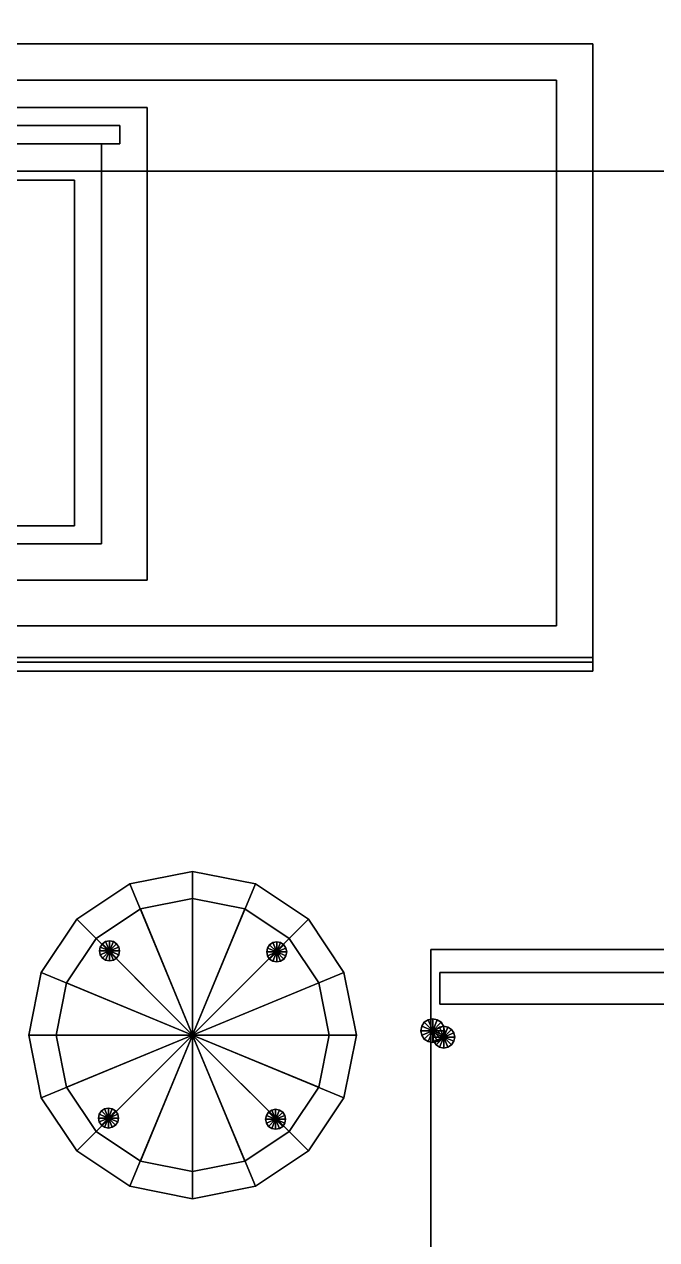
# Model space of a CAD drawing. Header units: millimetres. Extents: x -8000 to 18500, y -500 to 32500.
# Drawn here: x 3915 to 4610, y 2825 to 4161 of the extents above; entities that cross this region are included whole.
import ezdxf

# ---------------------------------------------------------------- set-up
doc = ezdxf.new("R2010")
doc.units = ezdxf.units.MM
for name, color, linetype in [('3D-BARISTA-BAR', 7, 'Continuous'), ('3D-FINISH', 7, 'Continuous'), ('3D-FURNITURE', 7, 'Continuous'), ('3D-LIGHTS', 7, 'Continuous'), ('3D-ROOF', 7, 'Continuous'), ('3D-SLABS', 7, 'Continuous')]:
    doc.layers.add(name, color=color, linetype=linetype)

msp = doc.modelspace()

# ---------------------------------------------------------------- linework, layer by layer
at = {"layer": '3D-BARISTA-BAR', "color": 7}
for points in [[(2600, 3460, 1460), (2600, 4140, 1460), (4540, 4140, 1460), (4540, 3460, 1460)], [(2600, 4140, 1460), (2600, 4140, 1510), (4540, 4140, 1510), (4540, 4140, 1460)], [(2600, 3460, 1510), (4540, 3460, 1510), (4540, 4140, 1510), (2600, 4140, 1510)], [(4540, 3460, 1460), (4540, 4140, 1460), (4540, 4140, 1510), (4540, 3460, 1510)], [(2600, 3500, 600), (2600, 4100, 600), (4500, 4100, 600), (4500, 3500, 600)], [(2600, 4100, 600), (2600, 4100, 1460), (4500, 4100, 1460), (4500, 4100, 600)], [(2600, 3500, 1460), (4500, 3500, 1460), (4500, 4100, 1460), (2600, 4100, 1460)], [(4500, 3500, 600), (4500, 4100, 600), (4500, 4100, 1460), (4500, 3500, 1460)], [(2850, 3550, 1510), (2850, 4070, 1510), (4050, 4070, 1510), (4050, 3550, 1510)], [(2850, 4070, 1510), (2850, 4070, 1550), (4050, 4070, 1550), (4050, 4070, 1510)], [(2850, 3550, 1550), (4050, 3550, 1550), (4050, 4070, 1550), (2850, 4070, 1550)], [(2850, 3550, 1550), (2850, 4070, 1550), (4050, 4070, 1550), (4050, 3550, 1550)], [(2850, 4070, 1550), (2850, 4070, 2030), (4050, 4070, 2030), (4050, 4070, 1550)], [(2850, 3550, 2030), (4050, 3550, 2030), (4050, 4070, 2030), (2850, 4070, 2030)], [(4050, 3550, 1510), (4050, 4070, 1510), (4050, 4070, 1550), (4050, 3550, 1550)], [(4050, 3550, 1550), (4050, 4070, 1550), (4050, 4070, 2030), (4050, 3550, 2030)], [(2900, 3590, 1560), (2900, 4030, 1560), (4000, 4030, 1560), (4000, 3590, 1560)], [(2900, 4030, 1560), (2900, 4030, 1585), (4000, 4030, 1585), (4000, 4030, 1560)], [(2900, 3590, 1585), (4000, 3590, 1585), (4000, 4030, 1585), (2900, 4030, 1585)], [(4000, 3590, 1560), (4000, 4030, 1560), (4000, 4030, 1585), (4000, 3590, 1585)], [(2930, 3610, 1770), (2930, 3990, 1770), (3970, 3990, 1770), (3970, 3610, 1770)], [(2930, 3990, 1770), (2930, 3990, 1790), (3970, 3990, 1790), (3970, 3990, 1770)], [(2930, 3610, 1790), (3970, 3610, 1790), (3970, 3990, 1790), (2930, 3990, 1790)], [(3970, 3610, 1770), (3970, 3990, 1770), (3970, 3990, 1790), (3970, 3610, 1790)], [(2930, 3610, 1770), (3970, 3610, 1770), (3970, 3610, 1790), (2930, 3610, 1790)], [(2900, 3590, 1560), (4000, 3590, 1560), (4000, 3590, 1585), (2900, 3590, 1585)], [(2850, 3550, 1510), (4050, 3550, 1510), (4050, 3550, 1550), (2850, 3550, 1550)], [(2850, 3550, 1550), (4050, 3550, 1550), (4050, 3550, 2030), (2850, 3550, 2030)], [(2600, 3500, 600), (4500, 3500, 600), (4500, 3500, 1460), (2600, 3500, 1460)], [(2600, 3460, 1460), (4540, 3460, 1460), (4540, 3460, 1510), (2600, 3460, 1510)]]:
    msp.add_3dface(points, dxfattribs=at)
at = {"layer": '3D-FINISH', "color": 7}
for points in [[(200, 200, 590), (200, 9800, 590), (9800, 9800, 590), (9800, 200, 590)], [(200, 200, 600), (9800, 200, 600), (9800, 9800, 600), (200, 9800, 600)], [(200, 200, 3990), (200, 9800, 3990), (9800, 9800, 3990), (9800, 200, 3990)], [(200, 200, 4000), (9800, 200, 4000), (9800, 9800, 4000), (200, 9800, 4000)]]:
    msp.add_3dface(points, dxfattribs=at)
at = {"layer": '3D-FURNITURE', "color": 7}
for points in [[(4100, 3230, 1250), (4031.1, 3216.3, 1250), (4031.1, 3216.3, 1295), (4100, 3230, 1295)], [(4100, 3050, 1295), (4100, 3230, 1295), (4031.1, 3216.3, 1295), (4100, 3050, 1295)], [(4100, 3050, 1250), (4031.1, 3216.3, 1250), (4100, 3230, 1250), (4100, 3050, 1250)], [(4168.9, 3216.3, 1250), (4100, 3230, 1250), (4100, 3230, 1295), (4168.9, 3216.3, 1295)], [(4100, 3050, 1295), (4168.9, 3216.3, 1295), (4100, 3230, 1295), (4100, 3050, 1295)], [(4100, 3050, 1250), (4100, 3230, 1250), (4168.9, 3216.3, 1250), (4100, 3050, 1250)], [(4031.1, 3216.3, 1250), (3972.7, 3177.3, 1250), (3972.7, 3177.3, 1295), (4031.1, 3216.3, 1295)], [(4100, 3050, 1295), (4031.1, 3216.3, 1295), (3972.7, 3177.3, 1295), (4100, 3050, 1295)], [(4100, 3050, 1250), (3972.7, 3177.3, 1250), (4031.1, 3216.3, 1250), (4100, 3050, 1250)], [(4100, 3050, 1295), (4227.3, 3177.3, 1295), (4168.9, 3216.3, 1295), (4100, 3050, 1295)], [(4100, 3050, 1250), (4168.9, 3216.3, 1250), (4227.3, 3177.3, 1250), (4100, 3050, 1250)], [(4227.3, 3177.3, 1250), (4168.9, 3216.3, 1250), (4168.9, 3216.3, 1295), (4227.3, 3177.3, 1295)], [(4100, 3200, 860), (4042.6, 3188.6, 860), (4042.6, 3188.6, 875), (4100, 3200, 875)], [(4100, 3050, 875), (4100, 3200, 875), (4042.6, 3188.6, 875), (4100, 3050, 875)], [(4100, 3050, 860), (4042.6, 3188.6, 860), (4100, 3200, 860), (4100, 3050, 860)], [(4157.4, 3188.6, 860), (4100, 3200, 860), (4100, 3200, 875), (4157.4, 3188.6, 875)], [(4100, 3050, 875), (4157.4, 3188.6, 875), (4100, 3200, 875), (4100, 3050, 875)], [(4100, 3050, 860), (4100, 3200, 860), (4157.4, 3188.6, 860), (4100, 3050, 860)], [(4042.6, 3188.6, 860), (3993.9, 3156.1, 860), (3993.9, 3156.1, 875), (4042.6, 3188.6, 875)], [(4100, 3050, 875), (4042.6, 3188.6, 875), (3993.9, 3156.1, 875), (4100, 3050, 875)], [(4100, 3050, 860), (3993.9, 3156.1, 860), (4042.6, 3188.6, 860), (4100, 3050, 860)], [(4100, 3050, 875), (4206.1, 3156.1, 875), (4157.4, 3188.6, 875), (4100, 3050, 875)], [(4100, 3050, 860), (4157.4, 3188.6, 860), (4206.1, 3156.1, 860), (4100, 3050, 860)], [(4206.1, 3156.1, 860), (4157.4, 3188.6, 860), (4157.4, 3188.6, 875), (4206.1, 3156.1, 875)], [(3972.7, 3177.3, 1250), (3933.7, 3118.9, 1250), (3933.7, 3118.9, 1295), (3972.7, 3177.3, 1295)], [(4100, 3050, 1295), (3972.7, 3177.3, 1295), (3933.7, 3118.9, 1295), (4100, 3050, 1295)], [(4100, 3050, 1250), (3933.7, 3118.9, 1250), (3972.7, 3177.3, 1250), (4100, 3050, 1250)], [(4100, 3050, 1295), (4266.3, 3118.9, 1295), (4227.3, 3177.3, 1295), (4100, 3050, 1295)], [(4100, 3050, 1250), (4227.3, 3177.3, 1250), (4266.3, 3118.9, 1250), (4100, 3050, 1250)], [(4266.3, 3118.9, 1250), (4227.3, 3177.3, 1250), (4227.3, 3177.3, 1295), (4266.3, 3118.9, 1295)], [(3993.9, 3156.1, 860), (3961.4, 3107.4, 860), (3961.4, 3107.4, 875), (3993.9, 3156.1, 875)], [(4100, 3050, 875), (3993.9, 3156.1, 875), (3961.4, 3107.4, 875), (4100, 3050, 875)], [(4100, 3050, 860), (3961.4, 3107.4, 860), (3993.9, 3156.1, 860), (4100, 3050, 860)], [(4100, 3050, 875), (4238.6, 3107.4, 875), (4206.1, 3156.1, 875), (4100, 3050, 875)], [(4100, 3050, 860), (4206.1, 3156.1, 860), (4238.6, 3107.4, 860), (4100, 3050, 860)], [(4238.6, 3107.4, 860), (4206.1, 3156.1, 860), (4206.1, 3156.1, 875), (4238.6, 3107.4, 875)], [(3998.5, 3146.7, 600), (3997.6, 3142.5, 600), (3997.6, 3142.5, 1250), (3998.5, 3146.7, 1250)], [(4008.6, 3142.5, 1250), (3998.5, 3146.7, 1250), (3997.6, 3142.5, 1250), (4008.6, 3142.5, 1250)], [(4008.6, 3142.5, 600), (3997.6, 3142.5, 600), (3998.5, 3146.7, 600), (4008.6, 3142.5, 600)], [(3997.6, 3142.5, 600), (3998.5, 3138.3, 600), (3998.5, 3138.3, 1250), (3997.6, 3142.5, 1250)], [(4008.6, 3142.5, 1250), (3997.6, 3142.5, 1250), (3998.5, 3138.3, 1250), (4008.6, 3142.5, 1250)], [(4008.6, 3142.5, 600), (3998.5, 3138.3, 600), (3997.6, 3142.5, 600), (4008.6, 3142.5, 600)], [(4000.9, 3150.3, 600), (3998.5, 3146.7, 600), (3998.5, 3146.7, 1250), (4000.9, 3150.3, 1250)], [(4008.6, 3142.5, 1250), (4000.9, 3150.3, 1250), (3998.5, 3146.7, 1250), (4008.6, 3142.5, 1250)], [(4008.6, 3142.5, 600), (3998.5, 3146.7, 600), (4000.9, 3150.3, 600), (4008.6, 3142.5, 600)], [(4008.6, 3142.5, 1250), (3998.5, 3138.3, 1250), (4000.9, 3134.7, 1250), (4008.6, 3142.5, 1250)], [(4008.6, 3142.5, 600), (4000.9, 3134.7, 600), (3998.5, 3138.3, 600), (4008.6, 3142.5, 600)], [(4004.4, 3152.7, 600), (4000.9, 3150.3, 600), (4000.9, 3150.3, 1250), (4004.4, 3152.7, 1250)], [(4008.6, 3142.5, 1250), (4004.4, 3152.7, 1250), (4000.9, 3150.3, 1250), (4008.6, 3142.5, 1250)], [(4008.6, 3142.5, 600), (4000.9, 3150.3, 600), (4004.4, 3152.7, 600), (4008.6, 3142.5, 600)], [(4008.6, 3142.5, 1250), (4000.9, 3134.7, 1250), (4004.4, 3132.3, 1250), (4008.6, 3142.5, 1250)], [(4008.6, 3142.5, 600), (4004.4, 3132.3, 600), (4000.9, 3134.7, 600), (4008.6, 3142.5, 600)], [(4008.6, 3153.5, 600), (4004.4, 3152.7, 600), (4004.4, 3152.7, 1250), (4008.6, 3153.5, 1250)], [(4008.6, 3142.5, 1250), (4008.6, 3153.5, 1250), (4004.4, 3152.7, 1250), (4008.6, 3142.5, 1250)], [(4008.6, 3142.5, 600), (4004.4, 3152.7, 600), (4008.6, 3153.5, 600), (4008.6, 3142.5, 600)], [(4008.6, 3142.5, 1250), (4004.4, 3132.3, 1250), (4008.6, 3131.5, 1250), (4008.6, 3142.5, 1250)], [(4008.6, 3142.5, 600), (4008.6, 3131.5, 600), (4004.4, 3132.3, 600), (4008.6, 3142.5, 600)], [(4012.9, 3152.7, 600), (4008.6, 3153.5, 600), (4008.6, 3153.5, 1250), (4012.9, 3152.7, 1250)], [(4008.6, 3142.5, 1250), (4012.9, 3152.7, 1250), (4008.6, 3153.5, 1250), (4008.6, 3142.5, 1250)], [(4008.6, 3142.5, 600), (4008.6, 3153.5, 600), (4012.9, 3152.7, 600), (4008.6, 3142.5, 600)], [(4008.6, 3142.5, 1250), (4016.4, 3150.3, 1250), (4012.9, 3152.7, 1250), (4008.6, 3142.5, 1250)], [(4008.6, 3142.5, 600), (4012.9, 3152.7, 600), (4016.4, 3150.3, 600), (4008.6, 3142.5, 600)], [(4008.6, 3142.5, 1250), (4018.8, 3146.7, 1250), (4016.4, 3150.3, 1250), (4008.6, 3142.5, 1250)], [(4008.6, 3142.5, 600), (4016.4, 3150.3, 600), (4018.8, 3146.7, 600), (4008.6, 3142.5, 600)], [(4008.6, 3142.5, 1250), (4019.6, 3142.5, 1250), (4018.8, 3146.7, 1250), (4008.6, 3142.5, 1250)], [(4008.6, 3142.5, 600), (4018.8, 3146.7, 600), (4019.6, 3142.5, 600), (4008.6, 3142.5, 600)], [(4008.6, 3142.5, 1250), (4008.6, 3131.5, 1250), (4012.9, 3132.3, 1250), (4008.6, 3142.5, 1250)], [(4008.6, 3142.5, 600), (4012.9, 3132.3, 600), (4008.6, 3131.5, 600), (4008.6, 3142.5, 600)], [(4008.6, 3142.5, 1250), (4012.9, 3132.3, 1250), (4016.4, 3134.7, 1250), (4008.6, 3142.5, 1250)], [(4008.6, 3142.5, 600), (4016.4, 3134.7, 600), (4012.9, 3132.3, 600), (4008.6, 3142.5, 600)], [(4008.6, 3142.5, 1250), (4016.4, 3134.7, 1250), (4018.8, 3138.3, 1250), (4008.6, 3142.5, 1250)], [(4008.6, 3142.5, 600), (4018.8, 3138.3, 600), (4016.4, 3134.7, 600), (4008.6, 3142.5, 600)], [(4008.6, 3142.5, 1250), (4018.8, 3138.3, 1250), (4019.6, 3142.5, 1250), (4008.6, 3142.5, 1250)], [(4008.6, 3142.5, 600), (4019.6, 3142.5, 600), (4018.8, 3138.3, 600), (4008.6, 3142.5, 600)], [(4016.4, 3150.3, 600), (4012.9, 3152.7, 600), (4012.9, 3152.7, 1250), (4016.4, 3150.3, 1250)], [(4018.8, 3146.7, 600), (4016.4, 3150.3, 600), (4016.4, 3150.3, 1250), (4018.8, 3146.7, 1250)], [(4019.6, 3142.5, 600), (4018.8, 3146.7, 600), (4018.8, 3146.7, 1250), (4019.6, 3142.5, 1250)], [(4018.8, 3138.3, 600), (4019.6, 3142.5, 600), (4019.6, 3142.5, 1250), (4018.8, 3138.3, 1250)], [(4182.3, 3145.6, 600), (4181.4, 3141.4, 600), (4181.4, 3141.4, 1250), (4182.3, 3145.6, 1250)], [(4192.4, 3141.4, 1250), (4182.3, 3145.6, 1250), (4181.4, 3141.4, 1250), (4192.4, 3141.4, 1250)], [(4192.4, 3141.4, 600), (4181.4, 3141.4, 600), (4182.3, 3145.6, 600), (4192.4, 3141.4, 600)], [(4181.4, 3141.4, 600), (4182.3, 3137.2, 600), (4182.3, 3137.2, 1250), (4181.4, 3141.4, 1250)], [(4192.4, 3141.4, 1250), (4181.4, 3141.4, 1250), (4182.3, 3137.2, 1250), (4192.4, 3141.4, 1250)], [(4192.4, 3141.4, 600), (4182.3, 3137.2, 600), (4181.4, 3141.4, 600), (4192.4, 3141.4, 600)], [(4184.6, 3149.2, 600), (4182.3, 3145.6, 600), (4182.3, 3145.6, 1250), (4184.6, 3149.2, 1250)], [(4192.4, 3141.4, 1250), (4184.6, 3149.2, 1250), (4182.3, 3145.6, 1250), (4192.4, 3141.4, 1250)], [(4192.4, 3141.4, 600), (4182.3, 3145.6, 600), (4184.6, 3149.2, 600), (4192.4, 3141.4, 600)], [(4192.4, 3141.4, 1250), (4182.3, 3137.2, 1250), (4184.6, 3133.6, 1250), (4192.4, 3141.4, 1250)], [(4192.4, 3141.4, 600), (4184.6, 3133.6, 600), (4182.3, 3137.2, 600), (4192.4, 3141.4, 600)], [(4188.2, 3151.6, 600), (4184.6, 3149.2, 600), (4184.6, 3149.2, 1250), (4188.2, 3151.6, 1250)], [(4192.4, 3141.4, 1250), (4188.2, 3151.6, 1250), (4184.6, 3149.2, 1250), (4192.4, 3141.4, 1250)], [(4192.4, 3141.4, 600), (4184.6, 3149.2, 600), (4188.2, 3151.6, 600), (4192.4, 3141.4, 600)], [(4192.4, 3141.4, 1250), (4184.6, 3133.6, 1250), (4188.2, 3131.3, 1250), (4192.4, 3141.4, 1250)], [(4192.4, 3141.4, 600), (4188.2, 3131.3, 600), (4184.6, 3133.6, 600), (4192.4, 3141.4, 600)], [(4192.4, 3152.4, 600), (4188.2, 3151.6, 600), (4188.2, 3151.6, 1250), (4192.4, 3152.4, 1250)], [(4192.4, 3141.4, 1250), (4192.4, 3152.4, 1250), (4188.2, 3151.6, 1250), (4192.4, 3141.4, 1250)], [(4192.4, 3141.4, 600), (4188.2, 3151.6, 600), (4192.4, 3152.4, 600), (4192.4, 3141.4, 600)], [(4192.4, 3141.4, 1250), (4188.2, 3131.3, 1250), (4192.4, 3130.4, 1250), (4192.4, 3141.4, 1250)], [(4192.4, 3141.4, 600), (4192.4, 3130.4, 600), (4188.2, 3131.3, 600), (4192.4, 3141.4, 600)], [(4196.6, 3151.6, 600), (4192.4, 3152.4, 600), (4192.4, 3152.4, 1250), (4196.6, 3151.6, 1250)], [(4192.4, 3141.4, 1250), (4196.6, 3151.6, 1250), (4192.4, 3152.4, 1250), (4192.4, 3141.4, 1250)], [(4192.4, 3141.4, 600), (4192.4, 3152.4, 600), (4196.6, 3151.6, 600), (4192.4, 3141.4, 600)], [(4192.4, 3141.4, 1250), (4200.2, 3149.2, 1250), (4196.6, 3151.6, 1250), (4192.4, 3141.4, 1250)], [(4192.4, 3141.4, 600), (4196.6, 3151.6, 600), (4200.2, 3149.2, 600), (4192.4, 3141.4, 600)], [(4192.4, 3141.4, 1250), (4202.6, 3145.6, 1250), (4200.2, 3149.2, 1250), (4192.4, 3141.4, 1250)], [(4192.4, 3141.4, 600), (4200.2, 3149.2, 600), (4202.6, 3145.6, 600), (4192.4, 3141.4, 600)], [(4192.4, 3141.4, 1250), (4203.4, 3141.4, 1250), (4202.6, 3145.6, 1250), (4192.4, 3141.4, 1250)], [(4192.4, 3141.4, 600), (4202.6, 3145.6, 600), (4203.4, 3141.4, 600), (4192.4, 3141.4, 600)], [(4192.4, 3141.4, 1250), (4192.4, 3130.4, 1250), (4196.6, 3131.3, 1250), (4192.4, 3141.4, 1250)], [(4192.4, 3141.4, 600), (4196.6, 3131.3, 600), (4192.4, 3130.4, 600), (4192.4, 3141.4, 600)], [(4192.4, 3141.4, 1250), (4196.6, 3131.3, 1250), (4200.2, 3133.6, 1250), (4192.4, 3141.4, 1250)], [(4192.4, 3141.4, 600), (4200.2, 3133.6, 600), (4196.6, 3131.3, 600), (4192.4, 3141.4, 600)], [(4192.4, 3141.4, 1250), (4200.2, 3133.6, 1250), (4202.6, 3137.2, 1250), (4192.4, 3141.4, 1250)], [(4192.4, 3141.4, 600), (4202.6, 3137.2, 600), (4200.2, 3133.6, 600), (4192.4, 3141.4, 600)], [(4192.4, 3141.4, 1250), (4202.6, 3137.2, 1250), (4203.4, 3141.4, 1250), (4192.4, 3141.4, 1250)], [(4192.4, 3141.4, 600), (4203.4, 3141.4, 600), (4202.6, 3137.2, 600), (4192.4, 3141.4, 600)], [(4200.2, 3149.2, 600), (4196.6, 3151.6, 600), (4196.6, 3151.6, 1250), (4200.2, 3149.2, 1250)], [(4202.6, 3145.6, 600), (4200.2, 3149.2, 600), (4200.2, 3149.2, 1250), (4202.6, 3145.6, 1250)], [(4203.4, 3141.4, 600), (4202.6, 3145.6, 600), (4202.6, 3145.6, 1250), (4203.4, 3141.4, 1250)], [(4202.6, 3137.2, 600), (4203.4, 3141.4, 600), (4203.4, 3141.4, 1250), (4202.6, 3137.2, 1250)], [(4361.6, 2723.9, 1010), (4361.6, 3143.9, 1010), (4781.6, 3143.9, 1010), (4781.6, 2723.9, 1010)], [(4361.6, 3143.9, 1010), (4361.6, 3143.9, 1050), (4781.6, 3143.9, 1050), (4781.6, 3143.9, 1010)], [(4361.6, 2723.9, 1010), (4361.6, 2723.9, 1050), (4361.6, 3143.9, 1050), (4361.6, 3143.9, 1010)], [(4361.6, 2723.9, 1050), (4781.6, 2723.9, 1050), (4781.6, 3143.9, 1050), (4361.6, 3143.9, 1050)], [(3998.5, 3138.3, 600), (4000.9, 3134.7, 600), (4000.9, 3134.7, 1250), (3998.5, 3138.3, 1250)], [(4000.9, 3134.7, 600), (4004.4, 3132.3, 600), (4004.4, 3132.3, 1250), (4000.9, 3134.7, 1250)], [(4004.4, 3132.3, 600), (4008.6, 3131.5, 600), (4008.6, 3131.5, 1250), (4004.4, 3132.3, 1250)], [(4008.6, 3131.5, 600), (4012.9, 3132.3, 600), (4012.9, 3132.3, 1250), (4008.6, 3131.5, 1250)], [(4012.9, 3132.3, 600), (4016.4, 3134.7, 600), (4016.4, 3134.7, 1250), (4012.9, 3132.3, 1250)], [(4016.4, 3134.7, 600), (4018.8, 3138.3, 600), (4018.8, 3138.3, 1250), (4016.4, 3134.7, 1250)], [(4182.3, 3137.2, 600), (4184.6, 3133.6, 600), (4184.6, 3133.6, 1250), (4182.3, 3137.2, 1250)], [(4184.6, 3133.6, 600), (4188.2, 3131.3, 600), (4188.2, 3131.3, 1250), (4184.6, 3133.6, 1250)], [(4188.2, 3131.3, 600), (4192.4, 3130.4, 600), (4192.4, 3130.4, 1250), (4188.2, 3131.3, 1250)], [(4192.4, 3130.4, 600), (4196.6, 3131.3, 600), (4196.6, 3131.3, 1250), (4192.4, 3130.4, 1250)], [(4196.6, 3131.3, 600), (4200.2, 3133.6, 600), (4200.2, 3133.6, 1250), (4196.6, 3131.3, 1250)], [(4200.2, 3133.6, 600), (4202.6, 3137.2, 600), (4202.6, 3137.2, 1250), (4200.2, 3133.6, 1250)], [(3933.7, 3118.9, 1250), (3920, 3050, 1250), (3920, 3050, 1295), (3933.7, 3118.9, 1295)], [(4100, 3050, 1295), (3933.7, 3118.9, 1295), (3920, 3050, 1295), (4100, 3050, 1295)], [(4100, 3050, 1250), (3920, 3050, 1250), (3933.7, 3118.9, 1250), (4100, 3050, 1250)], [(4100, 3050, 1295), (4280, 3050, 1295), (4266.3, 3118.9, 1295), (4100, 3050, 1295)], [(4100, 3050, 1250), (4266.3, 3118.9, 1250), (4280, 3050, 1250), (4100, 3050, 1250)], [(4280, 3050, 1250), (4266.3, 3118.9, 1250), (4266.3, 3118.9, 1295), (4280, 3050, 1295)], [(4371.6, 3083.9, 1300), (4371.6, 3118.9, 1300), (4771.6, 3118.9, 1300), (4771.6, 3083.9, 1300)], [(4371.6, 3118.9, 1300), (4371.6, 3118.9, 1390), (4771.6, 3118.9, 1390), (4771.6, 3118.9, 1300)], [(4371.6, 3083.9, 1300), (4371.6, 3083.9, 1390), (4371.6, 3118.9, 1390), (4371.6, 3118.9, 1300)], [(4371.6, 3083.9, 1390), (4771.6, 3083.9, 1390), (4771.6, 3118.9, 1390), (4371.6, 3118.9, 1390)], [(3961.4, 3107.4, 860), (3950, 3050, 860), (3950, 3050, 875), (3961.4, 3107.4, 875)], [(4100, 3050, 875), (3961.4, 3107.4, 875), (3950, 3050, 875), (4100, 3050, 875)], [(4100, 3050, 860), (3950, 3050, 860), (3961.4, 3107.4, 860), (4100, 3050, 860)], [(4100, 3050, 875), (4250, 3050, 875), (4238.6, 3107.4, 875), (4100, 3050, 875)], [(4100, 3050, 860), (4238.6, 3107.4, 860), (4250, 3050, 860), (4100, 3050, 860)], [(4250, 3050, 860), (4238.6, 3107.4, 860), (4238.6, 3107.4, 875), (4250, 3050, 875)], [(4371.6, 3083.9, 1300), (4771.6, 3083.9, 1300), (4771.6, 3083.9, 1390), (4371.6, 3083.9, 1390)], [(4354.6, 3064, 600), (4351.8, 3059.8, 600), (4351.8, 3059.8, 1030), (4354.6, 3064, 1030)], [(4363.8, 3054.8, 1030), (4354.6, 3064, 1030), (4351.8, 3059.8, 1030), (4363.8, 3054.8, 1030)], [(4363.8, 3054.8, 600), (4351.8, 3059.8, 600), (4354.6, 3064, 600), (4363.8, 3054.8, 600)], [(4358.8, 3066.8, 600), (4354.6, 3064, 600), (4354.6, 3064, 1030), (4358.8, 3066.8, 1030)], [(4363.8, 3054.8, 1030), (4358.8, 3066.8, 1030), (4354.6, 3064, 1030), (4363.8, 3054.8, 1030)], [(4363.8, 3054.8, 600), (4354.6, 3064, 600), (4358.8, 3066.8, 600), (4363.8, 3054.8, 600)], [(4363.8, 3067.8, 600), (4358.8, 3066.8, 600), (4358.8, 3066.8, 1030), (4363.8, 3067.8, 1030)], [(4363.8, 3054.8, 1030), (4363.8, 3067.8, 1030), (4358.8, 3066.8, 1030), (4363.8, 3054.8, 1030)], [(4363.8, 3054.8, 600), (4358.8, 3066.8, 600), (4363.8, 3067.8, 600), (4363.8, 3054.8, 600)], [(4368.8, 3066.8, 600), (4363.8, 3067.8, 600), (4363.8, 3067.8, 1030), (4368.8, 3066.8, 1030)], [(4363.8, 3054.8, 1030), (4368.8, 3066.8, 1030), (4363.8, 3067.8, 1030), (4363.8, 3054.8, 1030)], [(4363.8, 3054.8, 600), (4363.8, 3067.8, 600), (4368.8, 3066.8, 600), (4363.8, 3054.8, 600)], [(4363.8, 3054.8, 1030), (4373, 3064, 1030), (4368.8, 3066.8, 1030), (4363.8, 3054.8, 1030)], [(4363.8, 3054.8, 600), (4368.8, 3066.8, 600), (4373, 3064, 600), (4363.8, 3054.8, 600)], [(4363.8, 3054.8, 1030), (4375.8, 3059.8, 1030), (4373, 3064, 1030), (4363.8, 3054.8, 1030)], [(4363.8, 3054.8, 600), (4373, 3064, 600), (4375.8, 3059.8, 600), (4363.8, 3054.8, 600)], [(4373, 3064, 600), (4368.8, 3066.8, 600), (4368.8, 3066.8, 1030), (4373, 3064, 1030)], [(4375.8, 3059.8, 600), (4373, 3064, 600), (4373, 3064, 1030), (4375.8, 3059.8, 1030)], [(3920, 3050, 1250), (3933.7, 2981.1, 1250), (3933.7, 2981.1, 1295), (3920, 3050, 1295)], [(4100, 3050, 1295), (3920, 3050, 1295), (3933.7, 2981.1, 1295), (4100, 3050, 1295)], [(4100, 3050, 1250), (3933.7, 2981.1, 1250), (3920, 3050, 1250), (4100, 3050, 1250)], [(4100, 3050, 1295), (3933.7, 2981.1, 1295), (3972.7, 2922.7, 1295), (4100, 3050, 1295)], [(4100, 3050, 1250), (3972.7, 2922.7, 1250), (3933.7, 2981.1, 1250), (4100, 3050, 1250)], [(3950, 3050, 860), (3961.4, 2992.6, 860), (3961.4, 2992.6, 875), (3950, 3050, 875)], [(4100, 3050, 875), (3950, 3050, 875), (3961.4, 2992.6, 875), (4100, 3050, 875)], [(4100, 3050, 860), (3961.4, 2992.6, 860), (3950, 3050, 860), (4100, 3050, 860)], [(4100, 3050, 875), (3961.4, 2992.6, 875), (3993.9, 2943.9, 875), (4100, 3050, 875)], [(4100, 3050, 860), (3993.9, 2943.9, 860), (3961.4, 2992.6, 860), (4100, 3050, 860)], [(4100, 3050, 1295), (3972.7, 2922.7, 1295), (4031.1, 2883.7, 1295), (4100, 3050, 1295)], [(4100, 3050, 1250), (4031.1, 2883.7, 1250), (3972.7, 2922.7, 1250), (4100, 3050, 1250)], [(4100, 3050, 875), (3993.9, 2943.9, 875), (4042.6, 2911.4, 875), (4100, 3050, 875)], [(4100, 3050, 860), (4042.6, 2911.4, 860), (3993.9, 2943.9, 860), (4100, 3050, 860)], [(4100, 3050, 1295), (4031.1, 2883.7, 1295), (4100, 2870, 1295), (4100, 3050, 1295)], [(4100, 3050, 1250), (4100, 2870, 1250), (4031.1, 2883.7, 1250), (4100, 3050, 1250)], [(4100, 3050, 875), (4042.6, 2911.4, 875), (4100, 2900, 875), (4100, 3050, 875)], [(4100, 3050, 860), (4100, 2900, 860), (4042.6, 2911.4, 860), (4100, 3050, 860)], [(4100, 3050, 875), (4100, 2900, 875), (4157.4, 2911.4, 875), (4100, 3050, 875)], [(4100, 3050, 860), (4157.4, 2911.4, 860), (4100, 2900, 860), (4100, 3050, 860)], [(4100, 3050, 875), (4157.4, 2911.4, 875), (4206.1, 2943.9, 875), (4100, 3050, 875)], [(4100, 3050, 860), (4206.1, 2943.9, 860), (4157.4, 2911.4, 860), (4100, 3050, 860)], [(4100, 3050, 875), (4206.1, 2943.9, 875), (4238.6, 2992.6, 875), (4100, 3050, 875)], [(4100, 3050, 860), (4238.6, 2992.6, 860), (4206.1, 2943.9, 860), (4100, 3050, 860)], [(4100, 3050, 875), (4238.6, 2992.6, 875), (4250, 3050, 875), (4100, 3050, 875)], [(4100, 3050, 860), (4250, 3050, 860), (4238.6, 2992.6, 860), (4100, 3050, 860)], [(4100, 3050, 1295), (4100, 2870, 1295), (4168.9, 2883.7, 1295), (4100, 3050, 1295)], [(4100, 3050, 1250), (4168.9, 2883.7, 1250), (4100, 2870, 1250), (4100, 3050, 1250)], [(4100, 3050, 1295), (4168.9, 2883.7, 1295), (4227.3, 2922.7, 1295), (4100, 3050, 1295)], [(4100, 3050, 1250), (4227.3, 2922.7, 1250), (4168.9, 2883.7, 1250), (4100, 3050, 1250)], [(4100, 3050, 1295), (4227.3, 2922.7, 1295), (4266.3, 2981.1, 1295), (4100, 3050, 1295)], [(4100, 3050, 1250), (4266.3, 2981.1, 1250), (4227.3, 2922.7, 1250), (4100, 3050, 1250)], [(4100, 3050, 1295), (4266.3, 2981.1, 1295), (4280, 3050, 1295), (4100, 3050, 1295)], [(4100, 3050, 1250), (4280, 3050, 1250), (4266.3, 2981.1, 1250), (4100, 3050, 1250)], [(4238.6, 2992.6, 860), (4250, 3050, 860), (4250, 3050, 875), (4238.6, 2992.6, 875)], [(4266.3, 2981.1, 1250), (4280, 3050, 1250), (4280, 3050, 1295), (4266.3, 2981.1, 1295)], [(4351.8, 3059.8, 600), (4350.8, 3054.8, 600), (4350.8, 3054.8, 1030), (4351.8, 3059.8, 1030)], [(4363.8, 3054.8, 1030), (4351.8, 3059.8, 1030), (4350.8, 3054.8, 1030), (4363.8, 3054.8, 1030)], [(4363.8, 3054.8, 600), (4350.8, 3054.8, 600), (4351.8, 3059.8, 600), (4363.8, 3054.8, 600)], [(4350.8, 3054.8, 600), (4351.8, 3049.8, 600), (4351.8, 3049.8, 1030), (4350.8, 3054.8, 1030)], [(4363.8, 3054.8, 1030), (4350.8, 3054.8, 1030), (4351.8, 3049.8, 1030), (4363.8, 3054.8, 1030)], [(4363.8, 3054.8, 600), (4351.8, 3049.8, 600), (4350.8, 3054.8, 600), (4363.8, 3054.8, 600)], [(4363.8, 3054.8, 1030), (4351.8, 3049.8, 1030), (4354.6, 3045.6, 1030), (4363.8, 3054.8, 1030)], [(4363.8, 3054.8, 600), (4354.6, 3045.6, 600), (4351.8, 3049.8, 600), (4363.8, 3054.8, 600)], [(4351.8, 3049.8, 600), (4354.6, 3045.6, 600), (4354.6, 3045.6, 1030), (4351.8, 3049.8, 1030)], [(4363.8, 3054.8, 1030), (4354.6, 3045.6, 1030), (4358.8, 3042.8, 1030), (4363.8, 3054.8, 1030)], [(4363.8, 3054.8, 600), (4358.8, 3042.8, 600), (4354.6, 3045.6, 600), (4363.8, 3054.8, 600)], [(4363.8, 3054.8, 1030), (4358.8, 3042.8, 1030), (4363.8, 3041.8, 1030), (4363.8, 3054.8, 1030)], [(4363.8, 3054.8, 600), (4363.8, 3041.8, 600), (4358.8, 3042.8, 600), (4363.8, 3054.8, 600)], [(4363.8, 3054.8, 1030), (4376.8, 3054.8, 1030), (4375.8, 3059.8, 1030), (4363.8, 3054.8, 1030)], [(4363.8, 3054.8, 600), (4375.8, 3059.8, 600), (4376.8, 3054.8, 600), (4363.8, 3054.8, 600)], [(4363.8, 3054.8, 1030), (4363.8, 3041.8, 1030), (4368.8, 3042.8, 1030), (4363.8, 3054.8, 1030)], [(4363.8, 3054.8, 600), (4368.8, 3042.8, 600), (4363.8, 3041.8, 600), (4363.8, 3054.8, 600)], [(4363.8, 3054.8, 1030), (4368.8, 3042.8, 1030), (4373, 3045.6, 1030), (4363.8, 3054.8, 1030)], [(4363.8, 3054.8, 600), (4373, 3045.6, 600), (4368.8, 3042.8, 600), (4363.8, 3054.8, 600)], [(4363.8, 3054.8, 1030), (4373, 3045.6, 1030), (4375.8, 3049.8, 1030), (4363.8, 3054.8, 1030)], [(4363.8, 3054.8, 600), (4375.8, 3049.8, 600), (4373, 3045.6, 600), (4363.8, 3054.8, 600)], [(4363.8, 3054.8, 1030), (4375.8, 3049.8, 1030), (4376.8, 3054.8, 1030), (4363.8, 3054.8, 1030)], [(4363.8, 3054.8, 600), (4376.8, 3054.8, 600), (4375.8, 3049.8, 600), (4363.8, 3054.8, 600)], [(4364.9, 3052.3, 1030), (4364, 3047.7, 1030), (4364, 3047.7, 1380), (4364.9, 3052.3, 1380)], [(4376, 3047.7, 1380), (4364.9, 3052.3, 1380), (4364, 3047.7, 1380), (4376, 3047.7, 1380)], [(4376, 3047.7, 1030), (4364, 3047.7, 1030), (4364.9, 3052.3, 1030), (4376, 3047.7, 1030)], [(4364, 3047.7, 1030), (4364.9, 3043.1, 1030), (4364.9, 3043.1, 1380), (4364, 3047.7, 1380)], [(4376, 3047.7, 1380), (4364, 3047.7, 1380), (4364.9, 3043.1, 1380), (4376, 3047.7, 1380)], [(4376, 3047.7, 1030), (4364.9, 3043.1, 1030), (4364, 3047.7, 1030), (4376, 3047.7, 1030)], [(4367.5, 3056.2, 1030), (4364.9, 3052.3, 1030), (4364.9, 3052.3, 1380), (4367.5, 3056.2, 1380)], [(4376, 3047.7, 1380), (4367.5, 3056.2, 1380), (4364.9, 3052.3, 1380), (4376, 3047.7, 1380)], [(4376, 3047.7, 1030), (4364.9, 3052.3, 1030), (4367.5, 3056.2, 1030), (4376, 3047.7, 1030)], [(4376, 3047.7, 1380), (4364.9, 3043.1, 1380), (4367.5, 3039.2, 1380), (4376, 3047.7, 1380)], [(4376, 3047.7, 1030), (4367.5, 3039.2, 1030), (4364.9, 3043.1, 1030), (4376, 3047.7, 1030)], [(4371.4, 3058.8, 1030), (4367.5, 3056.2, 1030), (4367.5, 3056.2, 1380), (4371.4, 3058.8, 1380)], [(4376, 3047.7, 1380), (4371.4, 3058.8, 1380), (4367.5, 3056.2, 1380), (4376, 3047.7, 1380)], [(4376, 3047.7, 1030), (4367.5, 3056.2, 1030), (4371.4, 3058.8, 1030), (4376, 3047.7, 1030)], [(4376, 3047.7, 1380), (4367.5, 3039.2, 1380), (4371.4, 3036.6, 1380), (4376, 3047.7, 1380)], [(4376, 3047.7, 1030), (4371.4, 3036.6, 1030), (4367.5, 3039.2, 1030), (4376, 3047.7, 1030)], [(4376, 3059.7, 1030), (4371.4, 3058.8, 1030), (4371.4, 3058.8, 1380), (4376, 3059.7, 1380)], [(4376, 3047.7, 1380), (4376, 3059.7, 1380), (4371.4, 3058.8, 1380), (4376, 3047.7, 1380)], [(4376, 3047.7, 1030), (4371.4, 3058.8, 1030), (4376, 3059.7, 1030), (4376, 3047.7, 1030)], [(4376, 3047.7, 1380), (4371.4, 3036.6, 1380), (4376, 3035.7, 1380), (4376, 3047.7, 1380)], [(4376, 3047.7, 1030), (4376, 3035.7, 1030), (4371.4, 3036.6, 1030), (4376, 3047.7, 1030)], [(4373, 3045.6, 600), (4375.8, 3049.8, 600), (4375.8, 3049.8, 1030), (4373, 3045.6, 1030)], [(4376.8, 3054.8, 600), (4375.8, 3059.8, 600), (4375.8, 3059.8, 1030), (4376.8, 3054.8, 1030)], [(4375.8, 3049.8, 600), (4376.8, 3054.8, 600), (4376.8, 3054.8, 1030), (4375.8, 3049.8, 1030)], [(4380.6, 3058.8, 1030), (4376, 3059.7, 1030), (4376, 3059.7, 1380), (4380.6, 3058.8, 1380)], [(4376, 3047.7, 1380), (4380.6, 3058.8, 1380), (4376, 3059.7, 1380), (4376, 3047.7, 1380)], [(4376, 3047.7, 1030), (4376, 3059.7, 1030), (4380.6, 3058.8, 1030), (4376, 3047.7, 1030)], [(4376, 3047.7, 1380), (4384.5, 3056.2, 1380), (4380.6, 3058.8, 1380), (4376, 3047.7, 1380)], [(4376, 3047.7, 1030), (4380.6, 3058.8, 1030), (4384.5, 3056.2, 1030), (4376, 3047.7, 1030)], [(4376, 3047.7, 1380), (4387.1, 3052.3, 1380), (4384.5, 3056.2, 1380), (4376, 3047.7, 1380)], [(4376, 3047.7, 1030), (4384.5, 3056.2, 1030), (4387.1, 3052.3, 1030), (4376, 3047.7, 1030)], [(4376, 3047.7, 1380), (4388, 3047.7, 1380), (4387.1, 3052.3, 1380), (4376, 3047.7, 1380)], [(4376, 3047.7, 1030), (4387.1, 3052.3, 1030), (4388, 3047.7, 1030), (4376, 3047.7, 1030)], [(4376, 3047.7, 1380), (4376, 3035.7, 1380), (4380.6, 3036.6, 1380), (4376, 3047.7, 1380)], [(4376, 3047.7, 1030), (4380.6, 3036.6, 1030), (4376, 3035.7, 1030), (4376, 3047.7, 1030)], [(4376, 3047.7, 1380), (4380.6, 3036.6, 1380), (4384.5, 3039.2, 1380), (4376, 3047.7, 1380)], [(4376, 3047.7, 1030), (4384.5, 3039.2, 1030), (4380.6, 3036.6, 1030), (4376, 3047.7, 1030)], [(4376, 3047.7, 1380), (4384.5, 3039.2, 1380), (4387.1, 3043.1, 1380), (4376, 3047.7, 1380)], [(4376, 3047.7, 1030), (4387.1, 3043.1, 1030), (4384.5, 3039.2, 1030), (4376, 3047.7, 1030)], [(4376, 3047.7, 1380), (4387.1, 3043.1, 1380), (4388, 3047.7, 1380), (4376, 3047.7, 1380)], [(4376, 3047.7, 1030), (4388, 3047.7, 1030), (4387.1, 3043.1, 1030), (4376, 3047.7, 1030)], [(4384.5, 3056.2, 1030), (4380.6, 3058.8, 1030), (4380.6, 3058.8, 1380), (4384.5, 3056.2, 1380)], [(4387.1, 3052.3, 1030), (4384.5, 3056.2, 1030), (4384.5, 3056.2, 1380), (4387.1, 3052.3, 1380)], [(4388, 3047.7, 1030), (4387.1, 3052.3, 1030), (4387.1, 3052.3, 1380), (4388, 3047.7, 1380)], [(4387.1, 3043.1, 1030), (4388, 3047.7, 1030), (4388, 3047.7, 1380), (4387.1, 3043.1, 1380)], [(4354.6, 3045.6, 600), (4358.8, 3042.8, 600), (4358.8, 3042.8, 1030), (4354.6, 3045.6, 1030)], [(4358.8, 3042.8, 600), (4363.8, 3041.8, 600), (4363.8, 3041.8, 1030), (4358.8, 3042.8, 1030)], [(4363.8, 3041.8, 600), (4368.8, 3042.8, 600), (4368.8, 3042.8, 1030), (4363.8, 3041.8, 1030)], [(4364.9, 3043.1, 1030), (4367.5, 3039.2, 1030), (4367.5, 3039.2, 1380), (4364.9, 3043.1, 1380)], [(4367.5, 3039.2, 1030), (4371.4, 3036.6, 1030), (4371.4, 3036.6, 1380), (4367.5, 3039.2, 1380)], [(4368.8, 3042.8, 600), (4373, 3045.6, 600), (4373, 3045.6, 1030), (4368.8, 3042.8, 1030)], [(4371.4, 3036.6, 1030), (4376, 3035.7, 1030), (4376, 3035.7, 1380), (4371.4, 3036.6, 1380)], [(4376, 3035.7, 1030), (4380.6, 3036.6, 1030), (4380.6, 3036.6, 1380), (4376, 3035.7, 1380)], [(4380.6, 3036.6, 1030), (4384.5, 3039.2, 1030), (4384.5, 3039.2, 1380), (4380.6, 3036.6, 1380)], [(4384.5, 3039.2, 1030), (4387.1, 3043.1, 1030), (4387.1, 3043.1, 1380), (4384.5, 3039.2, 1380)], [(3933.7, 2981.1, 1250), (3972.7, 2922.7, 1250), (3972.7, 2922.7, 1295), (3933.7, 2981.1, 1295)], [(3961.4, 2992.6, 860), (3993.9, 2943.9, 860), (3993.9, 2943.9, 875), (3961.4, 2992.6, 875)], [(4206.1, 2943.9, 860), (4238.6, 2992.6, 860), (4238.6, 2992.6, 875), (4206.1, 2943.9, 875)], [(4227.3, 2922.7, 1250), (4266.3, 2981.1, 1250), (4266.3, 2981.1, 1295), (4227.3, 2922.7, 1295)], [(4003.2, 2968.9, 600), (3999.7, 2966.5, 600), (3999.7, 2966.5, 1250), (4003.2, 2968.9, 1250)], [(4007.4, 2958.7, 1250), (4003.2, 2968.9, 1250), (3999.7, 2966.5, 1250), (4007.4, 2958.7, 1250)], [(4007.4, 2958.7, 600), (3999.7, 2966.5, 600), (4003.2, 2968.9, 600), (4007.4, 2958.7, 600)], [(4007.4, 2969.7, 600), (4003.2, 2968.9, 600), (4003.2, 2968.9, 1250), (4007.4, 2969.7, 1250)], [(4007.4, 2958.7, 1250), (4007.4, 2969.7, 1250), (4003.2, 2968.9, 1250), (4007.4, 2958.7, 1250)], [(4007.4, 2958.7, 600), (4003.2, 2968.9, 600), (4007.4, 2969.7, 600), (4007.4, 2958.7, 600)], [(4011.6, 2968.9, 600), (4007.4, 2969.7, 600), (4007.4, 2969.7, 1250), (4011.6, 2968.9, 1250)], [(4007.4, 2958.7, 1250), (4011.6, 2968.9, 1250), (4007.4, 2969.7, 1250), (4007.4, 2958.7, 1250)], [(4007.4, 2958.7, 600), (4007.4, 2969.7, 600), (4011.6, 2968.9, 600), (4007.4, 2958.7, 600)], [(4007.4, 2958.7, 1250), (4015.2, 2966.5, 1250), (4011.6, 2968.9, 1250), (4007.4, 2958.7, 1250)], [(4007.4, 2958.7, 600), (4011.6, 2968.9, 600), (4015.2, 2966.5, 600), (4007.4, 2958.7, 600)], [(4015.2, 2966.5, 600), (4011.6, 2968.9, 600), (4011.6, 2968.9, 1250), (4015.2, 2966.5, 1250)], [(4187, 2967.5, 600), (4183.4, 2965.1, 600), (4183.4, 2965.1, 1250), (4187, 2967.5, 1250)], [(4191.2, 2957.4, 1250), (4187, 2967.5, 1250), (4183.4, 2965.1, 1250), (4191.2, 2957.4, 1250)], [(4191.2, 2957.4, 600), (4183.4, 2965.1, 600), (4187, 2967.5, 600), (4191.2, 2957.4, 600)], [(4191.2, 2968.4, 600), (4187, 2967.5, 600), (4187, 2967.5, 1250), (4191.2, 2968.4, 1250)], [(4191.2, 2957.4, 1250), (4191.2, 2968.4, 1250), (4187, 2967.5, 1250), (4191.2, 2957.4, 1250)], [(4191.2, 2957.4, 600), (4187, 2967.5, 600), (4191.2, 2968.4, 600), (4191.2, 2957.4, 600)], [(4195.4, 2967.5, 600), (4191.2, 2968.4, 600), (4191.2, 2968.4, 1250), (4195.4, 2967.5, 1250)], [(4191.2, 2957.4, 1250), (4195.4, 2967.5, 1250), (4191.2, 2968.4, 1250), (4191.2, 2957.4, 1250)], [(4191.2, 2957.4, 600), (4191.2, 2968.4, 600), (4195.4, 2967.5, 600), (4191.2, 2957.4, 600)], [(4191.2, 2957.4, 1250), (4199, 2965.1, 1250), (4195.4, 2967.5, 1250), (4191.2, 2957.4, 1250)], [(4191.2, 2957.4, 600), (4195.4, 2967.5, 600), (4199, 2965.1, 600), (4191.2, 2957.4, 600)], [(4199, 2965.1, 600), (4195.4, 2967.5, 600), (4195.4, 2967.5, 1250), (4199, 2965.1, 1250)], [(3997.3, 2962.9, 600), (3996.4, 2958.7, 600), (3996.4, 2958.7, 1250), (3997.3, 2962.9, 1250)], [(4007.4, 2958.7, 1250), (3997.3, 2962.9, 1250), (3996.4, 2958.7, 1250), (4007.4, 2958.7, 1250)], [(4007.4, 2958.7, 600), (3996.4, 2958.7, 600), (3997.3, 2962.9, 600), (4007.4, 2958.7, 600)], [(3996.4, 2958.7, 600), (3997.3, 2954.5, 600), (3997.3, 2954.5, 1250), (3996.4, 2958.7, 1250)], [(4007.4, 2958.7, 1250), (3996.4, 2958.7, 1250), (3997.3, 2954.5, 1250), (4007.4, 2958.7, 1250)], [(4007.4, 2958.7, 600), (3997.3, 2954.5, 600), (3996.4, 2958.7, 600), (4007.4, 2958.7, 600)], [(3999.7, 2966.5, 600), (3997.3, 2962.9, 600), (3997.3, 2962.9, 1250), (3999.7, 2966.5, 1250)], [(4007.4, 2958.7, 1250), (3999.7, 2966.5, 1250), (3997.3, 2962.9, 1250), (4007.4, 2958.7, 1250)], [(4007.4, 2958.7, 600), (3997.3, 2962.9, 600), (3999.7, 2966.5, 600), (4007.4, 2958.7, 600)], [(4007.4, 2958.7, 1250), (3997.3, 2954.5, 1250), (3999.7, 2950.9, 1250), (4007.4, 2958.7, 1250)], [(4007.4, 2958.7, 600), (3999.7, 2950.9, 600), (3997.3, 2954.5, 600), (4007.4, 2958.7, 600)], [(3997.3, 2954.5, 600), (3999.7, 2950.9, 600), (3999.7, 2950.9, 1250), (3997.3, 2954.5, 1250)], [(4007.4, 2958.7, 1250), (3999.7, 2950.9, 1250), (4003.2, 2948.6, 1250), (4007.4, 2958.7, 1250)], [(4007.4, 2958.7, 600), (4003.2, 2948.6, 600), (3999.7, 2950.9, 600), (4007.4, 2958.7, 600)], [(4007.4, 2958.7, 1250), (4003.2, 2948.6, 1250), (4007.4, 2947.7, 1250), (4007.4, 2958.7, 1250)], [(4007.4, 2958.7, 600), (4007.4, 2947.7, 600), (4003.2, 2948.6, 600), (4007.4, 2958.7, 600)], [(4007.4, 2958.7, 1250), (4017.6, 2962.9, 1250), (4015.2, 2966.5, 1250), (4007.4, 2958.7, 1250)], [(4007.4, 2958.7, 600), (4015.2, 2966.5, 600), (4017.6, 2962.9, 600), (4007.4, 2958.7, 600)], [(4007.4, 2958.7, 1250), (4018.4, 2958.7, 1250), (4017.6, 2962.9, 1250), (4007.4, 2958.7, 1250)], [(4007.4, 2958.7, 600), (4017.6, 2962.9, 600), (4018.4, 2958.7, 600), (4007.4, 2958.7, 600)], [(4007.4, 2958.7, 1250), (4007.4, 2947.7, 1250), (4011.6, 2948.6, 1250), (4007.4, 2958.7, 1250)], [(4007.4, 2958.7, 600), (4011.6, 2948.6, 600), (4007.4, 2947.7, 600), (4007.4, 2958.7, 600)], [(4007.4, 2958.7, 1250), (4011.6, 2948.6, 1250), (4015.2, 2950.9, 1250), (4007.4, 2958.7, 1250)], [(4007.4, 2958.7, 600), (4015.2, 2950.9, 600), (4011.6, 2948.6, 600), (4007.4, 2958.7, 600)], [(4007.4, 2958.7, 1250), (4015.2, 2950.9, 1250), (4017.6, 2954.5, 1250), (4007.4, 2958.7, 1250)], [(4007.4, 2958.7, 600), (4017.6, 2954.5, 600), (4015.2, 2950.9, 600), (4007.4, 2958.7, 600)], [(4007.4, 2958.7, 1250), (4017.6, 2954.5, 1250), (4018.4, 2958.7, 1250), (4007.4, 2958.7, 1250)], [(4007.4, 2958.7, 600), (4018.4, 2958.7, 600), (4017.6, 2954.5, 600), (4007.4, 2958.7, 600)], [(4017.6, 2962.9, 600), (4015.2, 2966.5, 600), (4015.2, 2966.5, 1250), (4017.6, 2962.9, 1250)], [(4015.2, 2950.9, 600), (4017.6, 2954.5, 600), (4017.6, 2954.5, 1250), (4015.2, 2950.9, 1250)], [(4018.4, 2958.7, 600), (4017.6, 2962.9, 600), (4017.6, 2962.9, 1250), (4018.4, 2958.7, 1250)], [(4017.6, 2954.5, 600), (4018.4, 2958.7, 600), (4018.4, 2958.7, 1250), (4017.6, 2954.5, 1250)], [(4181, 2961.6, 600), (4180.2, 2957.4, 600), (4180.2, 2957.4, 1250), (4181, 2961.6, 1250)], [(4191.2, 2957.4, 1250), (4181, 2961.6, 1250), (4180.2, 2957.4, 1250), (4191.2, 2957.4, 1250)], [(4191.2, 2957.4, 600), (4180.2, 2957.4, 600), (4181, 2961.6, 600), (4191.2, 2957.4, 600)], [(4180.2, 2957.4, 600), (4181, 2953.2, 600), (4181, 2953.2, 1250), (4180.2, 2957.4, 1250)], [(4191.2, 2957.4, 1250), (4180.2, 2957.4, 1250), (4181, 2953.2, 1250), (4191.2, 2957.4, 1250)], [(4191.2, 2957.4, 600), (4181, 2953.2, 600), (4180.2, 2957.4, 600), (4191.2, 2957.4, 600)], [(4183.4, 2965.1, 600), (4181, 2961.6, 600), (4181, 2961.6, 1250), (4183.4, 2965.1, 1250)], [(4191.2, 2957.4, 1250), (4183.4, 2965.1, 1250), (4181, 2961.6, 1250), (4191.2, 2957.4, 1250)], [(4191.2, 2957.4, 600), (4181, 2961.6, 600), (4183.4, 2965.1, 600), (4191.2, 2957.4, 600)], [(4191.2, 2957.4, 1250), (4181, 2953.2, 1250), (4183.4, 2949.6, 1250), (4191.2, 2957.4, 1250)], [(4191.2, 2957.4, 600), (4183.4, 2949.6, 600), (4181, 2953.2, 600), (4191.2, 2957.4, 600)], [(4191.2, 2957.4, 1250), (4183.4, 2949.6, 1250), (4187, 2947.2, 1250), (4191.2, 2957.4, 1250)], [(4191.2, 2957.4, 600), (4187, 2947.2, 600), (4183.4, 2949.6, 600), (4191.2, 2957.4, 600)], [(4191.2, 2957.4, 1250), (4187, 2947.2, 1250), (4191.2, 2946.4, 1250), (4191.2, 2957.4, 1250)], [(4191.2, 2957.4, 600), (4191.2, 2946.4, 600), (4187, 2947.2, 600), (4191.2, 2957.4, 600)], [(4191.2, 2957.4, 1250), (4201.4, 2961.6, 1250), (4199, 2965.1, 1250), (4191.2, 2957.4, 1250)], [(4191.2, 2957.4, 600), (4199, 2965.1, 600), (4201.4, 2961.6, 600), (4191.2, 2957.4, 600)], [(4191.2, 2957.4, 1250), (4202.2, 2957.4, 1250), (4201.4, 2961.6, 1250), (4191.2, 2957.4, 1250)], [(4191.2, 2957.4, 600), (4201.4, 2961.6, 600), (4202.2, 2957.4, 600), (4191.2, 2957.4, 600)], [(4191.2, 2957.4, 1250), (4191.2, 2946.4, 1250), (4195.4, 2947.2, 1250), (4191.2, 2957.4, 1250)], [(4191.2, 2957.4, 600), (4195.4, 2947.2, 600), (4191.2, 2946.4, 600), (4191.2, 2957.4, 600)], [(4191.2, 2957.4, 1250), (4195.4, 2947.2, 1250), (4199, 2949.6, 1250), (4191.2, 2957.4, 1250)], [(4191.2, 2957.4, 600), (4199, 2949.6, 600), (4195.4, 2947.2, 600), (4191.2, 2957.4, 600)], [(4191.2, 2957.4, 1250), (4199, 2949.6, 1250), (4201.4, 2953.2, 1250), (4191.2, 2957.4, 1250)], [(4191.2, 2957.4, 600), (4201.4, 2953.2, 600), (4199, 2949.6, 600), (4191.2, 2957.4, 600)], [(4191.2, 2957.4, 1250), (4201.4, 2953.2, 1250), (4202.2, 2957.4, 1250), (4191.2, 2957.4, 1250)], [(4191.2, 2957.4, 600), (4202.2, 2957.4, 600), (4201.4, 2953.2, 600), (4191.2, 2957.4, 600)], [(4201.4, 2961.6, 600), (4199, 2965.1, 600), (4199, 2965.1, 1250), (4201.4, 2961.6, 1250)], [(4202.2, 2957.4, 600), (4201.4, 2961.6, 600), (4201.4, 2961.6, 1250), (4202.2, 2957.4, 1250)], [(4201.4, 2953.2, 600), (4202.2, 2957.4, 600), (4202.2, 2957.4, 1250), (4201.4, 2953.2, 1250)], [(3993.9, 2943.9, 860), (4042.6, 2911.4, 860), (4042.6, 2911.4, 875), (3993.9, 2943.9, 875)], [(3999.7, 2950.9, 600), (4003.2, 2948.6, 600), (4003.2, 2948.6, 1250), (3999.7, 2950.9, 1250)], [(4003.2, 2948.6, 600), (4007.4, 2947.7, 600), (4007.4, 2947.7, 1250), (4003.2, 2948.6, 1250)], [(4007.4, 2947.7, 600), (4011.6, 2948.6, 600), (4011.6, 2948.6, 1250), (4007.4, 2947.7, 1250)], [(4011.6, 2948.6, 600), (4015.2, 2950.9, 600), (4015.2, 2950.9, 1250), (4011.6, 2948.6, 1250)], [(4157.4, 2911.4, 860), (4206.1, 2943.9, 860), (4206.1, 2943.9, 875), (4157.4, 2911.4, 875)], [(4181, 2953.2, 600), (4183.4, 2949.6, 600), (4183.4, 2949.6, 1250), (4181, 2953.2, 1250)], [(4183.4, 2949.6, 600), (4187, 2947.2, 600), (4187, 2947.2, 1250), (4183.4, 2949.6, 1250)], [(4187, 2947.2, 600), (4191.2, 2946.4, 600), (4191.2, 2946.4, 1250), (4187, 2947.2, 1250)], [(4191.2, 2946.4, 600), (4195.4, 2947.2, 600), (4195.4, 2947.2, 1250), (4191.2, 2946.4, 1250)], [(4195.4, 2947.2, 600), (4199, 2949.6, 600), (4199, 2949.6, 1250), (4195.4, 2947.2, 1250)], [(4199, 2949.6, 600), (4201.4, 2953.2, 600), (4201.4, 2953.2, 1250), (4199, 2949.6, 1250)], [(3972.7, 2922.7, 1250), (4031.1, 2883.7, 1250), (4031.1, 2883.7, 1295), (3972.7, 2922.7, 1295)], [(4168.9, 2883.7, 1250), (4227.3, 2922.7, 1250), (4227.3, 2922.7, 1295), (4168.9, 2883.7, 1295)], [(4042.6, 2911.4, 860), (4100, 2900, 860), (4100, 2900, 875), (4042.6, 2911.4, 875)], [(4100, 2900, 860), (4157.4, 2911.4, 860), (4157.4, 2911.4, 875), (4100, 2900, 875)], [(4031.1, 2883.7, 1250), (4100, 2870, 1250), (4100, 2870, 1295), (4031.1, 2883.7, 1295)], [(4100, 2870, 1250), (4168.9, 2883.7, 1250), (4168.9, 2883.7, 1295), (4100, 2870, 1295)]]:
    msp.add_3dface(points, dxfattribs=at)
at = {"layer": '3D-LIGHTS', "color": 7}
for points in [[(2880, 4030, 2000), (2880, 4050, 2000), (4020, 4050, 2000), (4020, 4030, 2000)], [(2880, 4050, 2000), (2880, 4050, 2015), (4020, 4050, 2015), (4020, 4050, 2000)], [(2880, 4030, 2015), (4020, 4030, 2015), (4020, 4050, 2015), (2880, 4050, 2015)], [(4020, 4030, 2000), (4020, 4050, 2000), (4020, 4050, 2015), (4020, 4030, 2015)], [(2880, 4030, 2000), (4020, 4030, 2000), (4020, 4030, 2015), (2880, 4030, 2015)], [(2600, 3450, 1450), (2600, 3465, 1450), (4540, 3465, 1450), (4540, 3450, 1450)], [(2600, 3465, 1450), (2600, 3465, 1462), (4540, 3465, 1462), (4540, 3465, 1450)], [(2600, 3450, 1462), (4540, 3450, 1462), (4540, 3465, 1462), (2600, 3465, 1462)], [(4540, 3450, 1450), (4540, 3465, 1450), (4540, 3465, 1462), (4540, 3450, 1462)], [(2600, 3450, 1450), (4540, 3450, 1450), (4540, 3450, 1462), (2600, 3450, 1462)]]:
    msp.add_3dface(points, dxfattribs=at)
at = {"layer": '3D-ROOF', "color": 7}
for points in [[(0, 0, 7000), (0, 10000, 7000), (10000, 10000, 7000), (10000, 0, 7000)], [(0, 0, 7200), (10000, 0, 7200), (10000, 10000, 7200), (0, 10000, 7200)]]:
    msp.add_3dface(points, dxfattribs=at)
at = {"layer": '3D-SLABS', "color": 7}
for points in [[(0, 0), (0, 10000), (10000, 10000), (10000, 0)], [(0, 0, 600), (10000, 0, 600), (10000, 10000, 600), (0, 10000, 600)], [(3800, 4000, 3800), (3800, 7500, 3800), (7800, 7500, 3800), (7800, 4000, 3800)], [(3800, 4000, 4000), (7800, 4000, 4000), (7800, 7500, 4000), (3800, 7500, 4000)], [(0, 0, 3800), (0, 4000, 3800), (10000, 4000, 3800), (10000, 0, 3800)], [(0, 4000, 3800), (0, 4000, 4000), (10000, 4000, 4000), (10000, 4000, 3800)], [(0, 0, 4000), (10000, 0, 4000), (10000, 4000, 4000), (0, 4000, 4000)], [(3800, 4000, 3800), (7800, 4000, 3800), (7800, 4000, 4000), (3800, 4000, 4000)]]:
    msp.add_3dface(points, dxfattribs=at)

doc.saveas('drawing.dxf')
